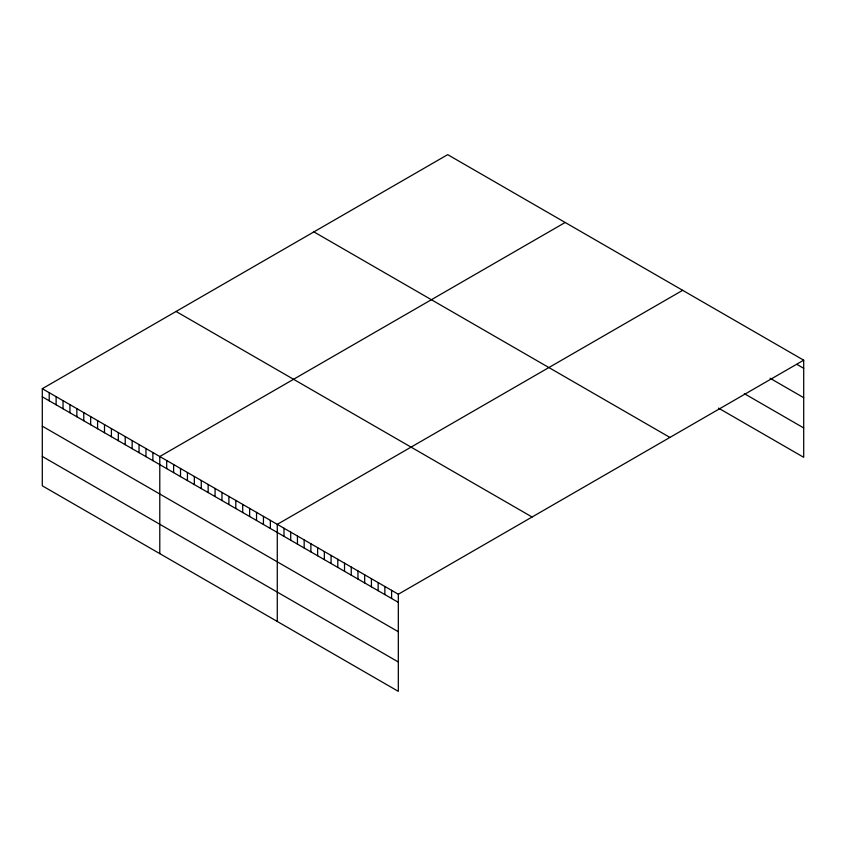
<?xml version="1.0" encoding="UTF-8"?>
<svg xmlns="http://www.w3.org/2000/svg" width="846" height="846" viewBox="0 0 846 846"><rect width="100%" height="100%" fill="white"/><g stroke="black" fill="none" stroke-linecap="round" stroke-linejoin="round"><path stroke-width="1.27" d="M42.3 388.695L398.318 594.241L398.318 691.351L42.3 485.805L42.3 388.695L447.682 154.649L803.7 360.195L803.7 457.305L718.518 408.121M565.17 222.477L159.788 456.523L159.788 553.633M682.659 290.315L277.276 524.361L277.276 621.461M398.318 594.241L803.7 360.195M796.974 364.425L803.7 368.306M770.072 378.257L803.7 397.673M744.3 393.633L803.7 427.939M313.908 231.889L669.926 437.435M176.074 311.465L532.092 517.012M42.3 396.806L398.318 602.352M42.3 426.173L398.318 631.719M42.3 456.438L398.318 661.984M391.592 590.36L391.592 598.471M384.867 586.479L384.867 594.59M378.141 582.598L378.141 590.709M371.415 578.717L371.415 586.817M364.689 574.825L364.689 582.936M357.964 570.944L357.964 579.055M351.249 567.063L351.249 575.174M344.523 563.182L344.523 571.293M337.797 559.301L337.797 567.412M331.072 555.42L331.072 563.531M324.346 551.539L324.346 559.64M317.62 547.648L317.62 555.759M310.894 543.767L310.894 551.878M304.169 539.885L304.169 547.997M297.443 536.004L297.443 544.115M290.717 532.123L290.717 540.234M283.992 528.242L283.992 536.353M270.36 520.364L270.36 528.475M263.444 516.377L263.444 524.488M256.539 512.39L256.539 520.502M249.623 508.393L249.623 516.504M242.717 504.406L242.717 512.517M235.801 500.42L235.801 508.531M228.896 496.422L228.896 504.533M221.98 492.435L221.98 500.546M215.074 488.449L215.074 496.56M208.158 484.462L208.158 492.562M201.253 480.465L201.253 488.576M194.337 476.478L194.337 484.589M187.431 472.491L187.431 480.591M180.515 468.494L180.515 476.605M173.61 464.507L173.61 472.618M166.694 460.52L166.694 468.631M152.872 452.536L152.872 460.647M145.967 448.549L145.967 456.66M139.051 444.552L139.051 452.663M132.145 440.565L132.145 448.676M125.229 436.578L125.229 444.689M118.324 432.592L118.324 440.692M111.408 428.594L111.408 436.705M104.502 424.607L104.502 432.718M97.586 420.621L97.586 428.732M90.681 416.623L90.681 424.734M83.765 412.637L83.765 420.748M76.859 408.65L76.859 416.761M69.943 404.652L69.943 412.763M63.038 400.666L63.038 408.777M56.122 396.679L56.122 404.79M49.216 392.692L49.216 400.793"/></g></svg>
